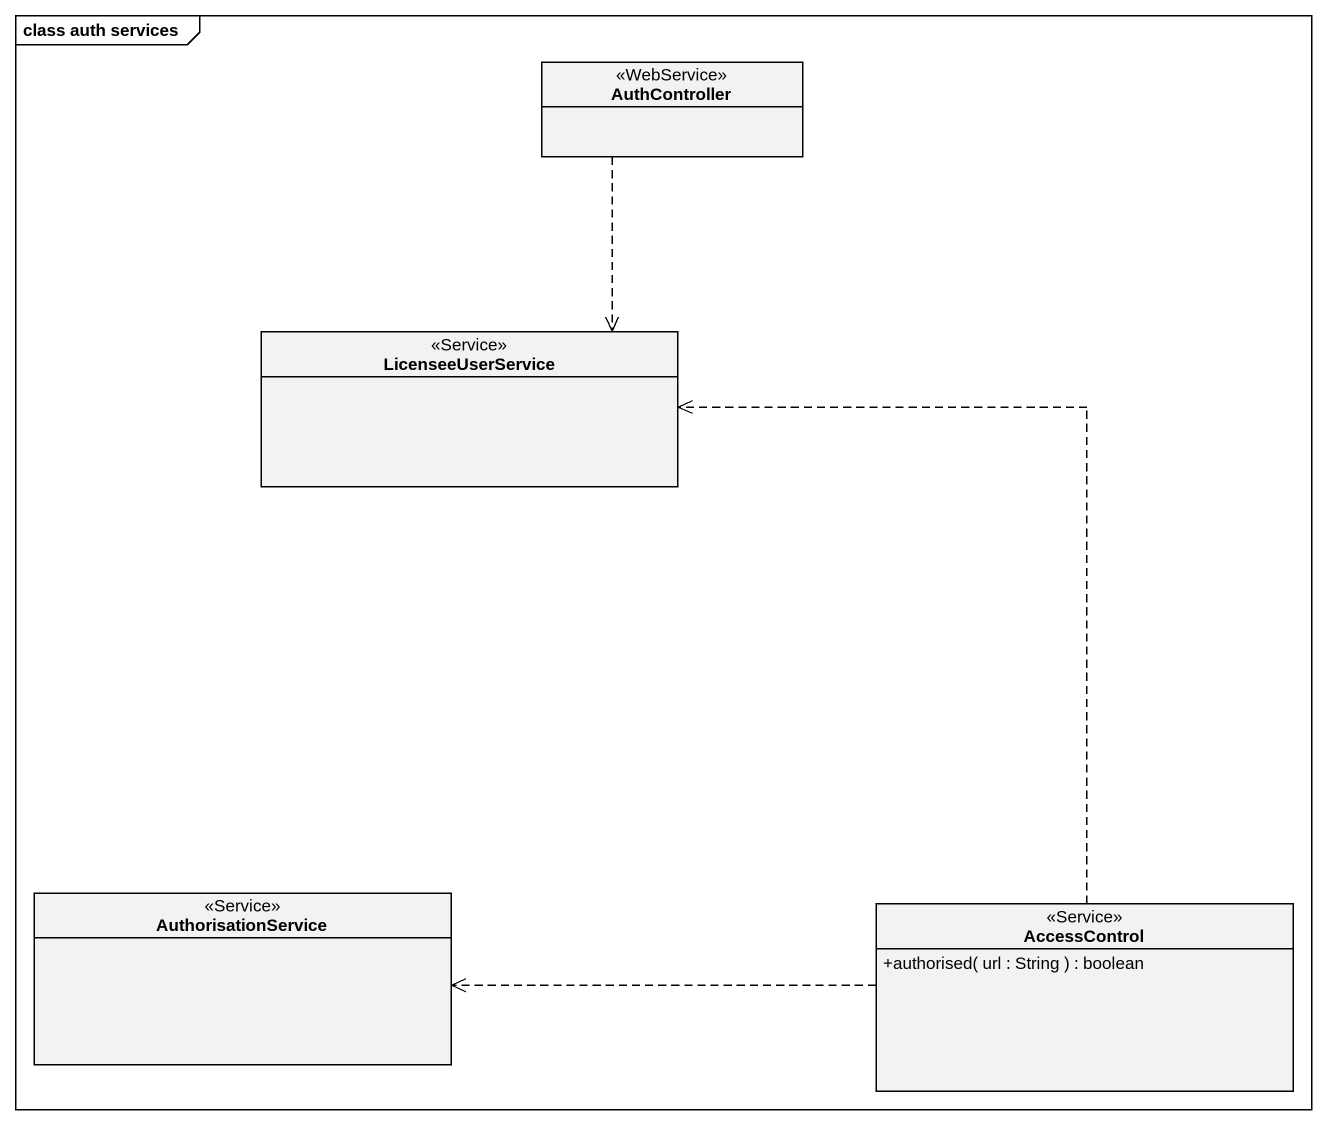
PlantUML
@startuml
mainframe class auth services
hide circle
hide empty members
skinparam classAttributeIconSize 0
class AuthController <<WebService>>
class LicenseeUserService <<Service>>
class AuthorisationService <<Service>>
class AccessControl <<Service>> {
  +authorised( url : String ) : boolean
}
AuthController ..> LicenseeUserService
AccessControl .up.> LicenseeUserService
AccessControl .left.> AuthorisationService
@enduml
